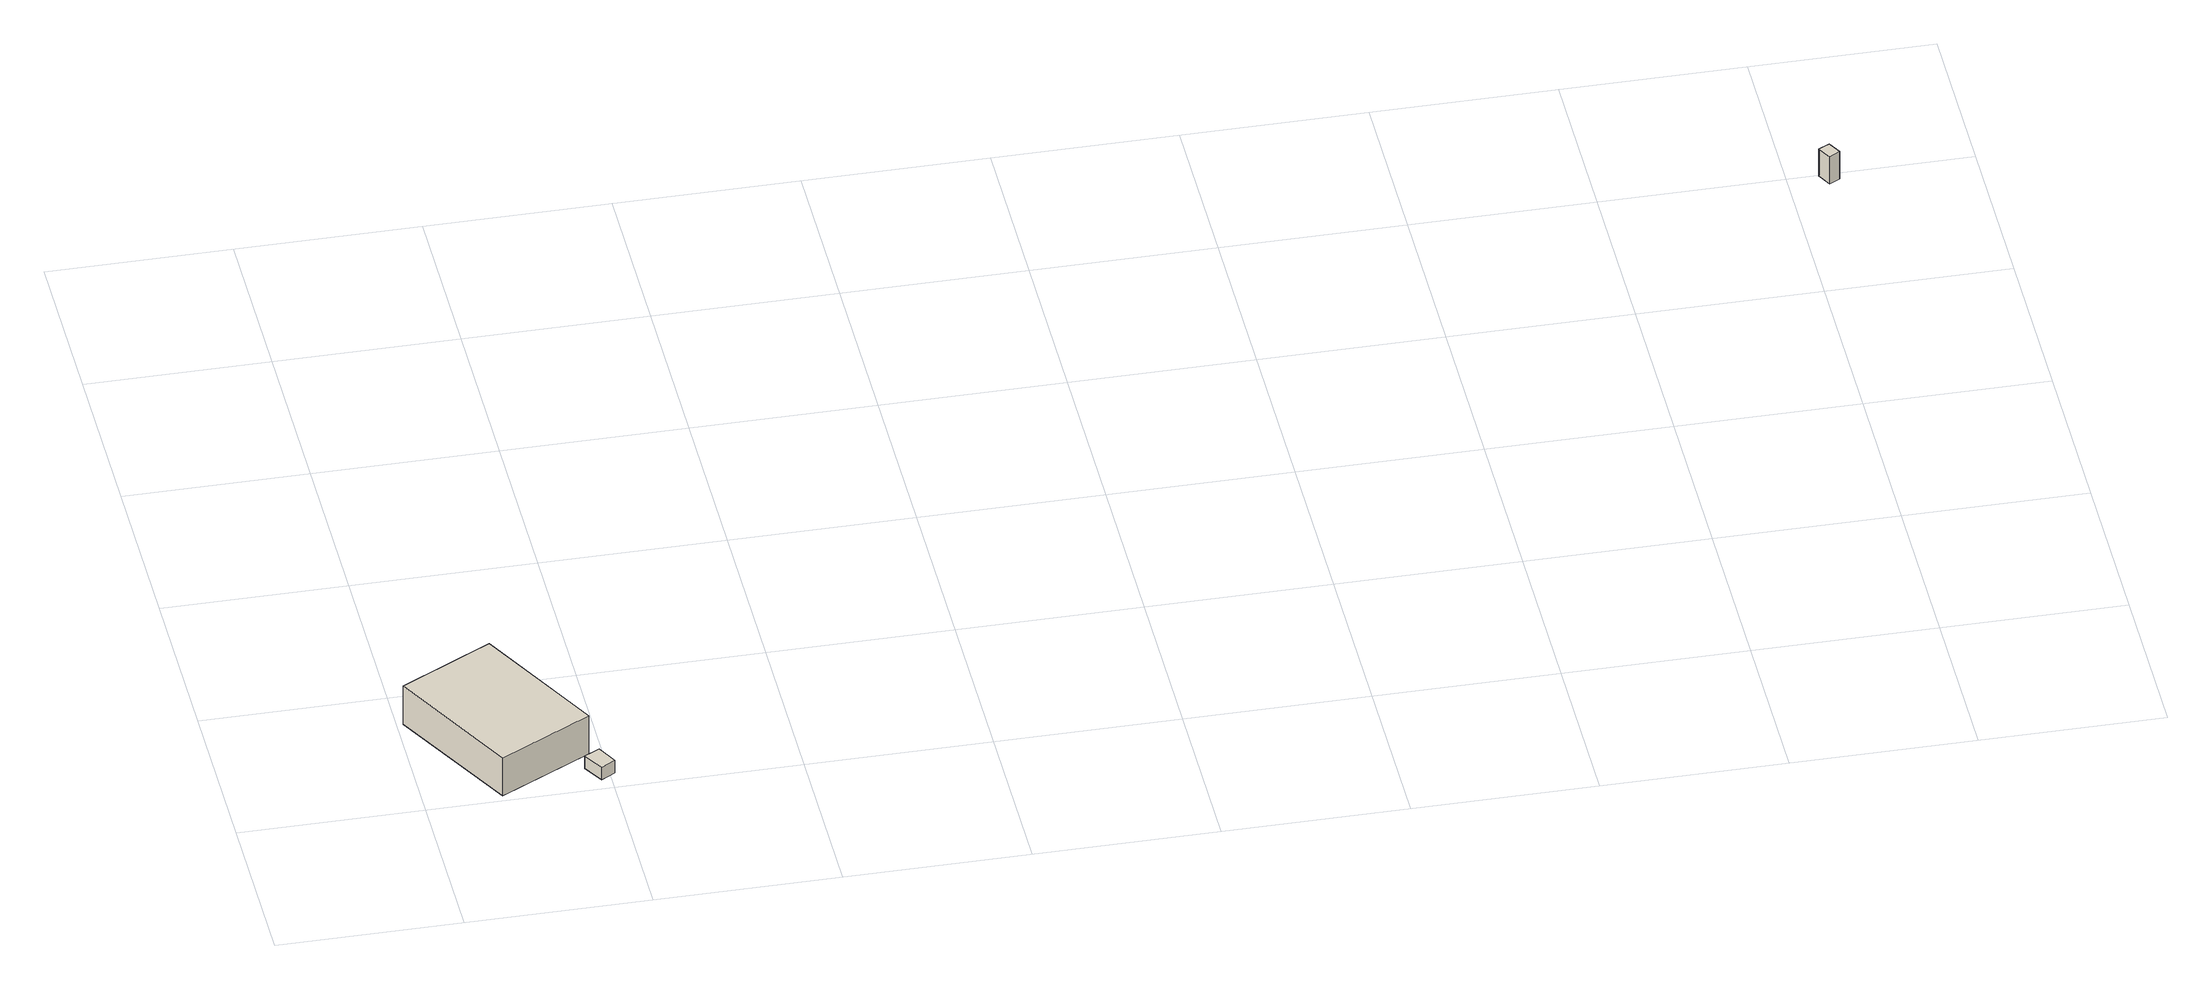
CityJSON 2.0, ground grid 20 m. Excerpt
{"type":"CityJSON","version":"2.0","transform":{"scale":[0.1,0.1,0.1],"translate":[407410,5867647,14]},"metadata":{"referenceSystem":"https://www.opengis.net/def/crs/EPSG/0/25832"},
"CityObjects":{
"building1":{"type":"Building","attributes":{"Gemeindeschluessel":"03454033","AbsoluteHoehe":"14.044","MittlereTraufHoehe":"18.117","Firsthoehe":"19.658","function":"31001_2000","roofType":"3100","measuredHeight":5.61},"address":[{"country":"Germany","locality":"Lorup"}],"geometry":[{"type":"MultiSurface","lod":"1","boundaries":[[[0,1,2,3]],[[4,5,6,7]],[[4,7,3,2]],[[5,4,2,1]],[[6,5,1,0]],[[7,6,0,3]]]}]},
"building2":{"type":"Building","attributes":{"Gemeindeschluessel":"03454033","AbsoluteHoehe":"14.046","MittlereTraufHoehe":"15.619","Firsthoehe":"15.619","function":"31001_2500","roofType":"1000","measuredHeight":1.57},"address":[{"country":"Germany","locality":"Lorup"}],"geometry":[{"type":"MultiSurface","lod":"1","boundaries":[[[8,9,10,11]],[[12,13,14,15]],[[12,15,11,10]],[[13,12,10,9]],[[14,13,9,8]],[[15,14,8,11]]]}]},
"building3":{"type":"Building","attributes":{"Gemeindeschluessel":"03454033","BezugspunktDach":"4000","AbsoluteHoehe":"14.099","MittlereTraufHoehe":"17.599","Firsthoehe":"17.599","function":"31001_2500","measuredHeight":3.5},"address":[{"country":"Germany","locality":"Lorup"}],"geometry":[{"type":"MultiSurface","lod":"1","boundaries":[[[16,17,18,19]],[[20,21,22,23]],[[20,23,19,18]],[[21,20,18,17]],[[22,21,17,16]],[[23,22,16,19]]]}]}
},
"vertices":[
[7,152,49],[83,9,49],[185,63,49],[109,207,49],[185,63,0],[83,9,0],[7,152,0],[109,207,0],
[176,39,16],[189,16,16],[205,25,16],[193,48,16],[205,25,0],[189,16,0],[176,39,0],[193,48,0],
[1642,781,36],[1654,788,36],[1646,803,36],[1634,797,36],[1646,803,1],[1654,788,1],[1642,781,1],[1634,797,1]
]}
